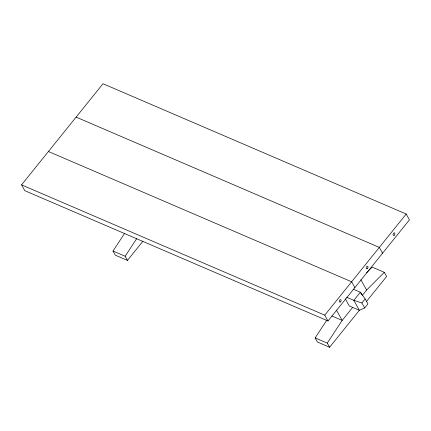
<?xml version="1.0" encoding="UTF-8"?>
<svg xmlns="http://www.w3.org/2000/svg" width="431" height="431" viewBox="0 0 431 431"><rect width="100%" height="100%" fill="white"/><g stroke="black" fill="none" stroke-linecap="round" stroke-linejoin="round"><path stroke-width="0.65" d="M142.92 241.215L127.463 260.399L115.336 255.19L113.019 251.041L124.645 233.311M127.463 260.399L125.146 256.251L136.772 238.526M359.373 310.298L329.602 347.262L317.469 342.052L315.153 337.904L326.784 320.174M329.602 347.262L327.28 343.114L342.182 320.4L352.714 307.325M21.55 184.867L103.004 83.738L406.201 214.029L409.45 219.837L327.996 320.971L24.799 190.68L21.55 184.867L324.753 315.163L327.996 320.971M324.753 315.163L406.201 214.029M362.401 295.289L366.614 290.058L384.296 272.322L386.618 276.47L366.533 301.404M345.355 298.925L349.282 305.956L359.389 310.298L364.685 307.96L361.9 302.982L365.159 298.936L360.343 292.25L353.21 289.185M364.685 307.96L367.939 303.914L365.159 298.936M366.587 272.71L372.168 267.112L384.296 272.322M361.9 302.982L353.829 300.342L346.691 297.277M76.12 117.108L379.323 247.405L382.572 253.212M48.428 151.496L351.631 281.788L354.88 287.596M331.87 315.971L342.182 320.4L336.422 310.099M113.019 251.041L125.146 256.251M315.153 337.904L327.28 343.114M360.86 279.757L366.614 290.058M361.652 294.594L360.343 292.25L353.829 300.342L359.389 310.298M394.22 235.191A1.379 0.83 -66.7 0 0 394.645 232.934A1.379 0.83 -66.7 0 0 393.077 234.254A1.379 0.83 -66.7 0 0 394.22 235.191M340.452 301.899A1.331 0.803 -66.7 0 0 340.867 299.723A1.331 0.803 -66.7 0 0 339.348 301A1.331 0.803 -66.7 0 0 340.452 301.899M367.336 268.561A1.379 0.83 -66.7 0 0 367.767 266.31A1.379 0.83 -66.7 0 0 366.199 267.629A1.379 0.83 -66.7 0 0 367.336 268.561"/></g></svg>
